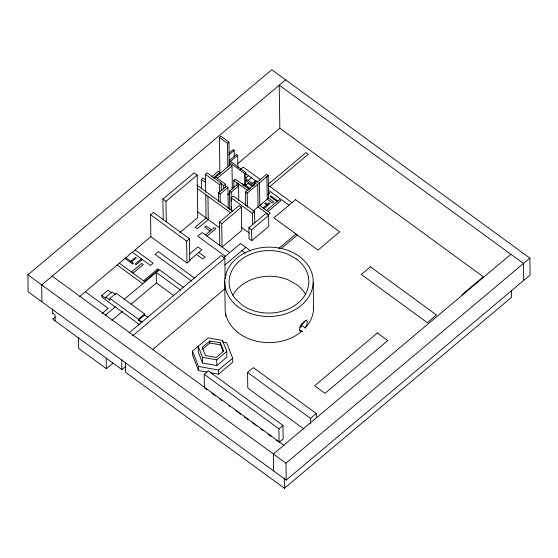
<?xml version="1.0" encoding="UTF-8"?>
<svg xmlns="http://www.w3.org/2000/svg" width="558" height="558" viewBox="0 0 558 558"><rect width="100%" height="100%" fill="white"/><g stroke="black" fill="none" stroke-linecap="round" stroke-linejoin="round"><path stroke-width="0.84" d="M305.833 328.299L301.606 325.307M299.751 327.072L304.473 322.043A39.855 31.234 -0.8 0 0 305.4 320.585M224.741 281.19L225.111 307.291A44.249 34.68 -0.8 0 0 251.379 339.724A44.249 34.68 -0.8 0 0 299.827 332.91L301.683 331.103L300.518 331.354L299.632 330.413A6.131 2.427 -57.9 0 1 300.211 326.967L300.874 325.572A6.131 2.427 -57.9 0 1 305.554 320.766L307.012 319.992M27.9 274.815L271.802 69.743L529.863 258.11L530.1 275.045L286.198 480.117L28.137 291.757L27.9 274.815L285.961 463.175L286.198 480.117M285.619 79.829L41.717 284.901L41.955 301.836M219.922 174.138L219.371 137.442L220.842 136.208L228.961 142.13L229.289 165.6M227.817 166.842L227.49 143.371L228.961 142.13M163.208 219.594L162.922 199.073L194.107 172.854L197.176 175.086L197.769 217.529L179.85 232.595M166.27 221.826L165.984 201.312L197.176 175.086M150.555 214.76L153.352 212.403L189.448 238.747L189.755 260.67L186.951 263.027L150.855 236.683L150.555 214.76L186.644 241.105L186.951 263.027M229.094 152.976L233.084 149.621L234.186 150.423L234.269 156.4M205.658 192.301L205.407 174.319L207.144 172.854L221.247 183.15L221.352 190.438M228.864 154.894L234.186 150.423M201.445 188.897L201.312 179.376L203.014 177.939L205.63 179.843M212.012 176.523L218.29 171.243L219.901 172.415L213.616 177.695M229.387 165.817L229.338 162.35L237.715 155.305L236.487 154.413L229.247 160.495L245.722 172.52L245.827 180.318M55.123 320.878L55.04 315.026L52.822 313.191M213.93 178.518L230.314 164.743L232.016 165.984L232.337 189.162M217.341 178.323L232.016 165.984M55.256 317.063L52.766 319.155L121.867 369.598L125.864 366.236M79.445 296.723L150.855 236.683M237.562 163.787L279.837 128.242L279.23 85.2L523.474 263.474L523.711 280.416M219.608 191.903L219.503 184.614L221.247 183.15M130.767 261.297L135.601 257.231L136.347 257.775L131.514 261.841M240.177 169.562L243.197 167.023L260.628 179.753M223.744 189.071L223.695 185.64L225.397 184.203L215.639 177.081M218.61 201.543L218.485 192.845L226.283 186.288L227.929 187.495L228.222 208.371M233.858 187.355L233.76 180.408L235.33 179.09L241.426 183.533L241.767 183.247L242.953 184.112L242.611 184.398L249.44 189.385M141.418 258.856L135.203 264.08L136.096 264.736L142.318 259.512M220.257 202.749L220.138 194.044L227.929 187.495M242.932 185.654L244.725 184.147L244.578 173.475L245.722 172.52M139.577 324.686L101.807 297.121L101.786 295.433L108.001 290.209L111.419 292.699M131.458 272.018L141.711 263.404L143.273 264.541L133.02 273.162M229.777 209.759L229.512 191.045L236.913 184.824L236.878 182.682M245.408 178.386L248.596 175.707M101.786 295.433L105.881 298.425L105.867 297.198L112.081 291.974L115.499 294.464M227.692 194.805L229.694 193.124M231.291 201.605L231.158 192.245L238.559 186.03L236.913 184.824M244.606 185.933L245.799 184.928L245.736 180.485L246.88 179.53L254.329 184.963M248.164 180.394L251.344 177.716M105.867 297.198L109.961 300.19L109.933 298.453L116.155 293.229L144.62 314.001L144.634 314.97L138.412 320.201L141.697 322.601M245.639 186.895L245.618 185.305L247.982 183.317L252.621 186.7M231.34 210.666L231.158 197.846L233.328 196.025L254.581 211.538L254.734 222.844M251.923 183.505L253.248 182.389L254.832 183.547L252.837 185.221M254.518 185.354L254.469 181.469L255.606 180.506L257.503 181.894L266.578 174.256L268.245 175.47L268.558 198.097L252.788 211.356M186.644 241.105L189.448 238.747M245.743 205.867L245.548 191.945L256.359 182.85L254.469 181.469M102.163 313.401L108.154 308.365L85.374 291.743M247.403 207.081L247.208 193.159L268.245 175.47M143.573 280.862L157.914 268.803L158.877 269.507L144.536 281.567M105.35 315.193L115.213 306.907M124.099 299.43L159.386 269.786L183.735 287.558M219.803 245.381L219.475 222.077L239.145 205.539L241.405 207.185L241.733 230.489L222.056 247.027L221.735 223.723L241.405 207.185M205.456 234.911L214.188 227.566L215.779 228.724L207.039 236.069M268.265 184.286L305.958 152.592L308.26 154.273L269.905 186.518M189.343 254.162L197.902 246.964L201.877 249.865L189.364 260.391L189.755 260.67M111.809 320.404L122.46 311.455M131.109 304.18L156.393 282.92L156.247 272.402L180.611 290.188M268.028 194.679L269.953 193.061L269.04 192.391M252.572 224.665L252.418 213.358L254.581 211.538M263.167 207.946L269.186 202.882L270.009 203.482L263.99 208.546M266.55 210.415L279.418 199.597L280.869 200.657L268 211.475M144.62 314.001L138.398 319.232L138.412 320.201M248.861 227.783L265.866 213.484L268.586 215.472L268.74 226.395L251.735 240.693L249.014 238.705L248.861 227.783L251.581 229.77L251.735 240.693M251.581 229.77L268.586 215.472M129.442 332.596L221.149 255.494L224.874 258.214L225.167 278.979M223.346 257.963L240.533 243.511L250.695 250.933M132.49 335.895L224.874 258.214M224.797 265.015L245.799 247.361M78.392 337.862L78.538 348.38L106.383 368.699L113.037 363.105M152.85 349.406L225.299 288.493M278.526 248.645L295.97 233.983M281.183 248.554L297.33 234.974M206.899 372.088L198.536 370.603L192.573 355.174L192.51 351.024L208.253 337.883L222.53 340.429L226.771 351.401L226.855 357.134L216.825 365.567L202.547 363.028L198.306 352.056L198.223 346.316L202.47 357.294L202.547 363.028M202.289 347.313L209.815 340.987L220.515 342.898L223.702 351.128L216.176 357.448L205.47 355.544L202.289 347.313L202.317 349.308M202.945 348.778L209.843 342.982L220.543 344.886L223.151 351.624M202.47 357.294L216.741 359.833L226.771 351.401M207.192 389.798L204.402 387.754L204.214 374.299L208.274 370.882L282.99 425.419L283.178 438.881L279.119 442.292L278.93 428.837L282.99 425.419M192.51 351.024L198.481 366.453L218.548 370.024L232.644 358.166L226.681 342.738L223.333 342.145M210.24 372.688L218.603 374.174L232.707 362.316L232.644 358.166M303.733 428.907L247.801 388.075L247.585 372.451L253.353 367.603L316.274 413.527L316.337 417.872M310.583 423.585L310.513 418.381L316.274 413.527M461.801 294.861L483.319 276.768L279.837 128.242M510.898 254.295L273.385 453.996L273.622 470.938M285.961 463.175L529.863 258.11M125.466 362.805L125.599 372.319L284.434 488.257L511.498 297.344L511.407 290.453M302.889 331.319L302.394 331.55L299.486 329.722M306.314 320.704L307.193 321.645A6.131 2.427 -57.9 0 1 305.951 326.486L305.268 327.609L307.095 325.83A44.249 34.68 -0.8 0 0 313.582 306.935M225.167 274.327L226.422 275.115M219.371 137.442L227.49 143.371M268.182 185.263L292.015 202.659M245.088 173.147L257.622 182.299M268.077 189.929L288.995 205.198M229.338 162.35L244.578 173.475M277.779 200.978L270.714 195.823L270.051 196.381L277.11 201.536M245.736 180.485L253.186 185.926M268.558 198.097L273.762 201.891L272.402 203.035L267.198 199.241L266.884 176.614M244.725 184.147L245.799 184.928M245.618 185.305L250.382 188.785M267.568 204.242L265.664 202.854L264.883 203.51L266.787 204.905M233.76 180.408L247.885 190.717M245.548 191.945L247.208 193.159M231.744 187.272L233.125 188.283M220.905 183.603L223.695 185.64M229.512 191.045L231.158 192.245M205.407 174.319L219.503 184.614M231.158 197.846L252.418 213.358M201.312 179.376L205.365 182.333M218.485 192.845L220.138 194.044M196.911 185.075L232.546 211.084M197.546 188.681L230.545 212.765M241.07 227.078L249.3 233.084M219.475 222.077L221.735 223.723M197.183 211.482L219.238 227.573M241.914 250.626L245.408 253.179M211.454 229.861L206.153 225.99L204.723 227.19L210.031 231.061M162.922 199.073L165.984 201.312M229.715 252.614L202.226 232.553L197.832 236.25L225.313 256.31M198.801 252.453L205.051 257.015L202.707 258.989L196.458 254.427M194.372 277.968L158.298 251.637L155.047 254.371L191.645 281.079M135.106 249.928L153.227 263.16L150.479 265.469L132.358 252.244M125.85 257.712L133.488 263.285L132.602 264.025L124.964 258.452M156.393 282.92L173.796 295.621M119.349 263.181L144.975 281.881M117.152 265.022L142.778 283.729M247.585 372.451L310.513 418.381M144.634 314.97L147.912 317.369M109.933 298.453L142.234 322.119M204.214 374.299L278.93 428.837M52.166 276.112L283.834 445.214M211.384 392.853L215.576 395.908M219.761 398.97L221.861 400.498M228.843 405.596L230.238 406.615M235.825 410.695L240.714 414.259M244.202 416.805L248.394 419.867M251.881 422.413L256.771 425.984M260.265 428.53L263.055 430.567M267.945 434.138L271.432 436.684M276.322 440.255L277.717 441.273M313.212 282.474A44.249 34.68 -0.8 0 1 245.89 311.538A44.249 34.68 -0.8 0 1 247.836 251.477A44.249 34.68 -0.8 0 1 313.212 282.474L313.582 308.574M301.418 323.842L301.459 326.751M300.525 326.374L300.532 327.274M284.287 477.927L284.434 488.257M259.463 182.857L259.784 205.477L270.205 213.086L268.468 214.544L258.04 206.934L257.726 184.314M248.596 187.481L248.617 189.141M248.164 187.16L248.184 188.827M238.524 183.889L238.761 200.489M237.715 155.305L237.882 167.442M231.361 206.711L231.424 210.966M225.397 184.203L225.446 187.641M222.53 340.429L222.551 342.068M220.515 342.898L220.543 344.886M218.548 370.024L218.603 374.174M216.741 359.833L216.825 365.567M207.96 196.276L208.287 219.58L197.351 228.773L195.147 227.162L206.076 217.969L205.749 194.665M209.815 340.987L209.843 342.982M198.481 366.453L198.536 370.603M121.721 359.212L121.867 369.598M106.236 358.187L106.383 368.699M52.626 308.986L52.682 313.31M232.839 295.133A39.855 31.234 -0.8 0 1 288.158 279.844L296.605 284.552A39.855 31.234 -0.8 0 1 305.658 294.422M225.732 316.184A44.249 34.68 -0.8 0 1 225.32 313.715M295.594 199.645L273.908 217.878L318.032 250.089L339.717 231.849L295.594 199.645M370.463 266.801L361.326 274.487L427.344 322.677L436.489 314.991L370.463 266.801M377.375 333L314.586 385.794L324.965 393.369L387.754 340.582L377.375 333M296.249 258.905L287.795 254.19A39.855 31.234 -0.8 0 0 239.912 260.614A39.855 31.234 -0.8 0 0 235.113 298.488L241.712 304.759A39.855 31.234 -0.8 0 0 298.049 303.05A39.855 31.234 -0.8 0 0 296.249 258.905"/></g></svg>
